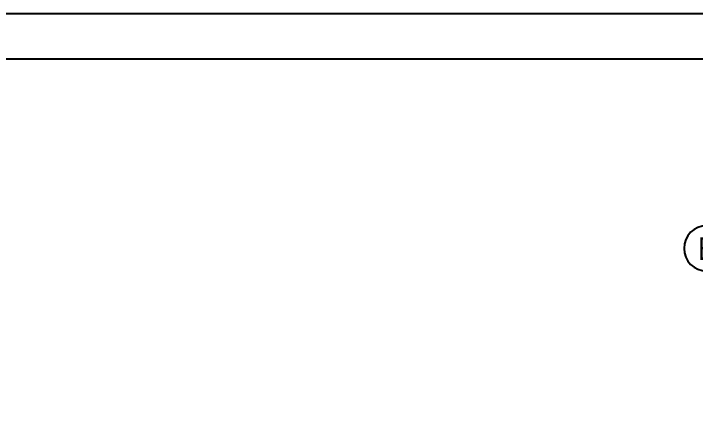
# Model space of a CAD drawing. Header units: millimetres. Extents: x 82776 to 137242, y 11666 to 27998.
# Drawn here: x 103856 to 104457, y 23197 to 23554 of the extents above; entities that cross this region are included whole.
import ezdxf
from ezdxf.enums import TextEntityAlignment as Align

# ---------------------------------------------------------------- set-up
doc = ezdxf.new("R2010")
doc.units = ezdxf.units.MM
doc.layers.add('0_IFC_Grid_Text_100', color=14, linetype='Continuous')
doc.layers.add('0_IFC_Legend_Viewport', color=7, linetype='Continuous')
doc.styles.add('IFC_TEXT', font='ARIALN.TTF')

# ---------------------------------------------------------------- blocks, each defined once
blk = doc.blocks.new('*U48')
at = {"layer": '0_IFC_Legend_Viewport', "transparency": 33554687}
blk.add_lwpolyline([(-2913.29, 2920), (0, 2920), (0, 0), (-2913.29, 0)], close=True, dxfattribs=at)
at = {"style": 'IFC_TEXT'}
for tag, p in [('PAFTA', (-2283.68, 17.92)), ('KOT', (-1159.06, 17.96)), ('OLCEK', (-110.45, 17.91))]:
    blk.add_attdef(tag, p, '', height=35, dxfattribs=at)
blk = doc.blocks.new('0_IFC_AXIS_TEXT_100')
at = {"layer": '0_IFC_Grid_Text_100'}
blk.add_circle((0, 1000), 1000, dxfattribs=at)
at = {"layer": '0_IFC_Grid_Text_100', "style": 'IFC_TEXT'}
blk.add_attdef('AXIS_NO', text='', height=1000, dxfattribs=at).set_placement((0, 993), align=Align.MIDDLE_CENTER)
blk = doc.blocks.new('B_ZK AKS')
ref = blk.add_blockref('0_IFC_AXIS_TEXT_100', (-640, 155), dxfattribs=dict(xscale=-0.02, yscale=0.02, zscale=0.02, rotation=0.0064968962269241))
ref.add_attrib('AXIS_NO', 'E', dxfattribs={"layer": '0_IFC_Grid_Text_100', "height": 20, "rotation": 0.0064969, "style": 'IFC_TEXT'}).set_placement((-640.00225, 174.85432), align=Align.MIDDLE_CENTER)

msp = doc.modelspace()

# ---------------------------------------------------------------- linework, layer by layer
msp.add_lwpolyline([(82776.39, 23553.56), (82776.39, 20553.56), (135318.54, 20553.34), (135318.54, 23553.34)], close=True)

# ---------------------------------------------------------------- block references
for name, p in [('*U48', (105611.41, 20593.56)), ('B_ZK AKS', (105106.78, 23171.55, -425.74))]:
    msp.add_blockref(name, p)

doc.saveas('drawing.dxf')
